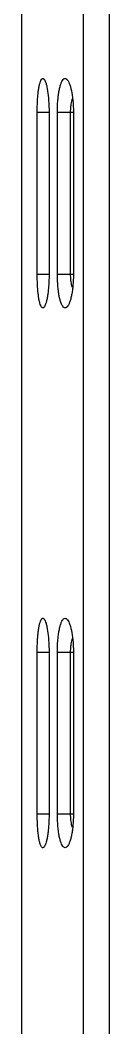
# Model space of a CAD drawing. Header units: millimetres. Extents: x 54 to 1685, y 68 to 1015.
# Drawn here: x 1166.6 to 1169.86, y 847.8 to 885.14 of the extents above; entities that cross this region are included whole.
import ezdxf

# ---------------------------------------------------------------- set-up
doc = ezdxf.new("R2010")
doc.units = ezdxf.units.MM

msp = doc.modelspace()

# ---------------------------------------------------------------- linework, layer by layer
at = {"color": 7, "linetype": 'Continuous'}
for p, q in [((1169.861, 825.577), (1169.861, 888.724)), ((1166.605, 888.224), (1166.605, 794.724)), ((1168.897, 825.973), (1168.897, 888.224)), ((1167.185, 881.724), (1167.624, 881.724)), ((1167.185, 875.724), (1167.185, 881.724)), ((1167.624, 881.724), (1167.624, 875.724)), ((1167.933, 881.724), (1168.526, 881.724)), ((1167.933, 875.724), (1167.933, 881.724)), ((1168.422, 875.724), (1168.422, 881.724)), ((1168.526, 881.724), (1168.526, 875.724)), ((1167.185, 875.724), (1167.624, 875.724)), ((1167.933, 875.724), (1168.526, 875.724)), ((1167.185, 861.724), (1167.624, 861.724)), ((1167.185, 855.724), (1167.185, 861.724)), ((1167.624, 861.724), (1167.624, 855.724)), ((1167.933, 861.724), (1168.526, 861.724)), ((1167.933, 855.724), (1167.933, 861.724)), ((1168.422, 855.724), (1168.422, 861.724)), ((1168.526, 861.724), (1168.526, 855.724)), ((1167.185, 855.724), (1167.624, 855.724)), ((1167.933, 855.724), (1168.526, 855.724))]:
    msp.add_line(p, q, dxfattribs=at)
for points, knots in [([(1167.185, 881.724), (1167.185, 881.733), (1167.185, 881.868), (1167.19, 882.065), (1167.207, 882.311), (1167.224, 882.481), (1167.246, 882.632), (1167.272, 882.759), (1167.3, 882.858), (1167.328, 882.922), (1167.353, 882.955), (1167.371, 882.97), (1167.39, 882.976), (1167.41, 882.972), (1167.423, 882.963), (1167.43, 882.957), (1167.432, 882.955)], [0, 0, 0, 0, 0.025601, 0.406388, 0.590784, 0.763541, 0.917982, 1.048942, 1.152467, 1.227633, 1.255182, 1.277175, 1.295605, 1.313626, 1.334523, 1.342263, 1.342263, 1.342263, 1.342263]), ([(1167.933, 881.724), (1167.933, 881.733), (1167.933, 881.868), (1167.941, 882.066), (1167.964, 882.312), (1167.988, 882.483), (1168.018, 882.634), (1168.053, 882.761), (1168.093, 882.861), (1168.136, 882.93), (1168.183, 882.973), (1168.241, 882.977), (1168.272, 882.955), (1168.286, 882.941), (1168.288, 882.94)], [0, 0, 0, 0, 0.024514, 0.407179, 0.592885, 0.767054, 0.923071, 1.055947, 1.16221, 1.24219, 1.299829, 1.34684, 1.401616, 1.407631, 1.407631, 1.407631, 1.407631]), ([(1167.432, 882.955), (1167.436, 882.951), (1167.455, 882.928), (1167.484, 882.872), (1167.516, 882.78), (1167.559, 882.603), (1167.598, 882.33), (1167.62, 882.015), (1167.624, 881.807), (1167.624, 881.724)], [0, 0, 0, 0, 0.018214, 0.088698, 0.18626, 0.31119, 0.633638, 1.011949, 1.25861, 1.25861, 1.25861, 1.25861]), ([(1168.288, 882.94), (1168.304, 882.923), (1168.337, 882.877), (1168.379, 882.787), (1168.437, 882.613), (1168.49, 882.342), (1168.521, 882.023), (1168.526, 881.811), (1168.526, 881.724)], [0, 0, 0, 0, 0.069194, 0.169647, 0.296127, 0.618263, 0.996631, 1.255584, 1.255584, 1.255584, 1.255584]), ([(1168.434, 881.948), (1168.435, 881.955), (1168.444, 882.034), (1168.462, 882.127), (1168.487, 882.211), (1168.491, 882.225)], [0, 0, 0, 0, 0.0207318, 0.2391944, 0.2827817, 0.2827817, 0.2827817, 0.2827817]), ([(1167.431, 874.494), (1167.427, 874.489), (1167.417, 874.481), (1167.4, 874.474), (1167.373, 874.475), (1167.34, 874.506), (1167.31, 874.566), (1167.28, 874.655), (1167.254, 874.773), (1167.231, 874.918), (1167.205, 875.148), (1167.188, 875.42), (1167.185, 875.635), (1167.185, 875.724)], [0, 0, 0, 0, 0.018894, 0.037522, 0.05483, 0.097398, 0.163152, 0.256568, 0.377935, 0.52567, 0.695097, 1.074675, 1.341467, 1.341467, 1.341467, 1.341467]), ([(1167.624, 875.724), (1167.624, 875.659), (1167.622, 875.527), (1167.613, 875.333), (1167.598, 875.146), (1167.577, 874.973), (1167.551, 874.819), (1167.522, 874.691), (1167.49, 874.593), (1167.461, 874.531), (1167.44, 874.502), (1167.432, 874.494), (1167.431, 874.494)], [0, 0, 0, 0, 0.196598, 0.394646, 0.583166, 0.760139, 0.917674, 1.049891, 1.152756, 1.227465, 1.255425, 1.259125, 1.259125, 1.259125, 1.259125]), ([(1168.288, 874.509), (1168.276, 874.497), (1168.249, 874.476), (1168.194, 874.472), (1168.144, 874.508), (1168.102, 874.571), (1168.062, 874.663), (1168.026, 874.783), (1167.994, 874.929), (1167.959, 875.159), (1167.938, 875.427), (1167.933, 875.639), (1167.933, 875.724)], [0, 0, 0, 0, 0.051345, 0.098447, 0.152436, 0.226483, 0.325872, 0.451507, 0.602107, 0.772932, 1.150844, 1.407545, 1.407545, 1.407545, 1.407545]), ([(1168.526, 875.724), (1168.526, 875.715), (1168.526, 875.579), (1168.517, 875.38), (1168.49, 875.133), (1168.462, 874.963), (1168.428, 874.812), (1168.389, 874.686), (1168.346, 874.587), (1168.31, 874.532), (1168.289, 874.511), (1168.288, 874.509)], [0, 0, 0, 0, 0.026651, 0.410431, 0.59642, 0.770814, 0.927131, 1.06054, 1.167652, 1.248654, 1.255922, 1.255922, 1.255922, 1.255922]), ([(1168.492, 875.224), (1168.485, 875.244), (1168.458, 875.334), (1168.443, 875.427), (1168.434, 875.498)], [0, 0, 0, 0, 0.0644129, 0.2804815, 0.2804815, 0.2804815, 0.2804815]), ([(1167.185, 861.724), (1167.185, 861.733), (1167.185, 861.868), (1167.19, 862.065), (1167.207, 862.311), (1167.224, 862.481), (1167.246, 862.632), (1167.272, 862.759), (1167.3, 862.858), (1167.328, 862.922), (1167.353, 862.955), (1167.371, 862.97), (1167.39, 862.976), (1167.41, 862.972), (1167.423, 862.963), (1167.43, 862.957), (1167.432, 862.955)], [0, 0, 0, 0, 0.025601, 0.406388, 0.590784, 0.763541, 0.917982, 1.048942, 1.152467, 1.227633, 1.255182, 1.277175, 1.295605, 1.313626, 1.334523, 1.342263, 1.342263, 1.342263, 1.342263]), ([(1167.432, 862.955), (1167.436, 862.951), (1167.455, 862.928), (1167.484, 862.872), (1167.516, 862.78), (1167.559, 862.603), (1167.598, 862.33), (1167.62, 862.015), (1167.624, 861.807), (1167.624, 861.724)], [0, 0, 0, 0, 0.018214, 0.088698, 0.18626, 0.31119, 0.633638, 1.011949, 1.25861, 1.25861, 1.25861, 1.25861]), ([(1167.933, 861.724), (1167.933, 861.733), (1167.933, 861.868), (1167.941, 862.066), (1167.964, 862.312), (1167.988, 862.483), (1168.018, 862.634), (1168.053, 862.761), (1168.093, 862.861), (1168.136, 862.93), (1168.183, 862.973), (1168.241, 862.977), (1168.272, 862.955), (1168.286, 862.941), (1168.288, 862.94)], [0, 0, 0, 0, 0.024514, 0.407179, 0.592885, 0.767054, 0.923071, 1.055947, 1.16221, 1.24219, 1.299829, 1.34684, 1.401616, 1.407631, 1.407631, 1.407631, 1.407631]), ([(1168.288, 862.94), (1168.304, 862.923), (1168.337, 862.877), (1168.379, 862.787), (1168.437, 862.613), (1168.49, 862.342), (1168.521, 862.023), (1168.526, 861.811), (1168.526, 861.724)], [0, 0, 0, 0, 0.069194, 0.169647, 0.296127, 0.618263, 0.996631, 1.255584, 1.255584, 1.255584, 1.255584]), ([(1168.434, 861.948), (1168.435, 861.955), (1168.444, 862.034), (1168.462, 862.127), (1168.487, 862.211), (1168.491, 862.225)], [0, 0, 0, 0, 0.0207318, 0.2391944, 0.2827817, 0.2827817, 0.2827817, 0.2827817]), ([(1167.431, 854.494), (1167.427, 854.489), (1167.417, 854.481), (1167.4, 854.474), (1167.373, 854.475), (1167.34, 854.506), (1167.31, 854.566), (1167.28, 854.655), (1167.254, 854.773), (1167.231, 854.918), (1167.205, 855.148), (1167.188, 855.42), (1167.185, 855.635), (1167.185, 855.724)], [0, 0, 0, 0, 0.018894, 0.037522, 0.05483, 0.097398, 0.163152, 0.256568, 0.377935, 0.52567, 0.695097, 1.074675, 1.341467, 1.341467, 1.341467, 1.341467]), ([(1167.624, 855.724), (1167.624, 855.659), (1167.622, 855.527), (1167.613, 855.333), (1167.598, 855.146), (1167.577, 854.973), (1167.551, 854.819), (1167.522, 854.691), (1167.49, 854.593), (1167.461, 854.531), (1167.44, 854.502), (1167.432, 854.494), (1167.431, 854.494)], [0, 0, 0, 0, 0.196598, 0.394646, 0.583166, 0.760139, 0.917674, 1.049891, 1.152756, 1.227465, 1.255425, 1.259125, 1.259125, 1.259125, 1.259125]), ([(1168.288, 854.509), (1168.276, 854.497), (1168.249, 854.476), (1168.194, 854.472), (1168.144, 854.508), (1168.102, 854.571), (1168.062, 854.663), (1168.026, 854.783), (1167.994, 854.929), (1167.959, 855.159), (1167.938, 855.427), (1167.933, 855.639), (1167.933, 855.724)], [0, 0, 0, 0, 0.051345, 0.098447, 0.152436, 0.226483, 0.325872, 0.451507, 0.602107, 0.772932, 1.150844, 1.407545, 1.407545, 1.407545, 1.407545]), ([(1168.526, 855.724), (1168.526, 855.715), (1168.526, 855.579), (1168.517, 855.38), (1168.49, 855.133), (1168.462, 854.963), (1168.428, 854.812), (1168.389, 854.686), (1168.346, 854.587), (1168.31, 854.532), (1168.289, 854.511), (1168.288, 854.509)], [0, 0, 0, 0, 0.026651, 0.410431, 0.59642, 0.770814, 0.927131, 1.06054, 1.167652, 1.248654, 1.255922, 1.255922, 1.255922, 1.255922]), ([(1168.492, 855.224), (1168.485, 855.244), (1168.458, 855.334), (1168.443, 855.427), (1168.434, 855.498)], [0, 0, 0, 0, 0.0644129, 0.2804815, 0.2804815, 0.2804815, 0.2804815])]:
    msp.add_open_spline(points, degree=3, knots=knots, dxfattribs=at)
for points in [[(1168.422, 881.724), (1168.423, 881.799), (1168.426, 881.874), (1168.434, 881.948)], [(1168.434, 875.498), (1168.426, 875.573), (1168.422, 875.649), (1168.422, 875.724)], [(1168.422, 861.724), (1168.423, 861.799), (1168.426, 861.874), (1168.434, 861.948)], [(1168.434, 855.498), (1168.426, 855.573), (1168.422, 855.649), (1168.422, 855.724)]]:
    msp.add_open_spline(points, degree=3, dxfattribs=at)

doc.saveas('drawing.dxf')
